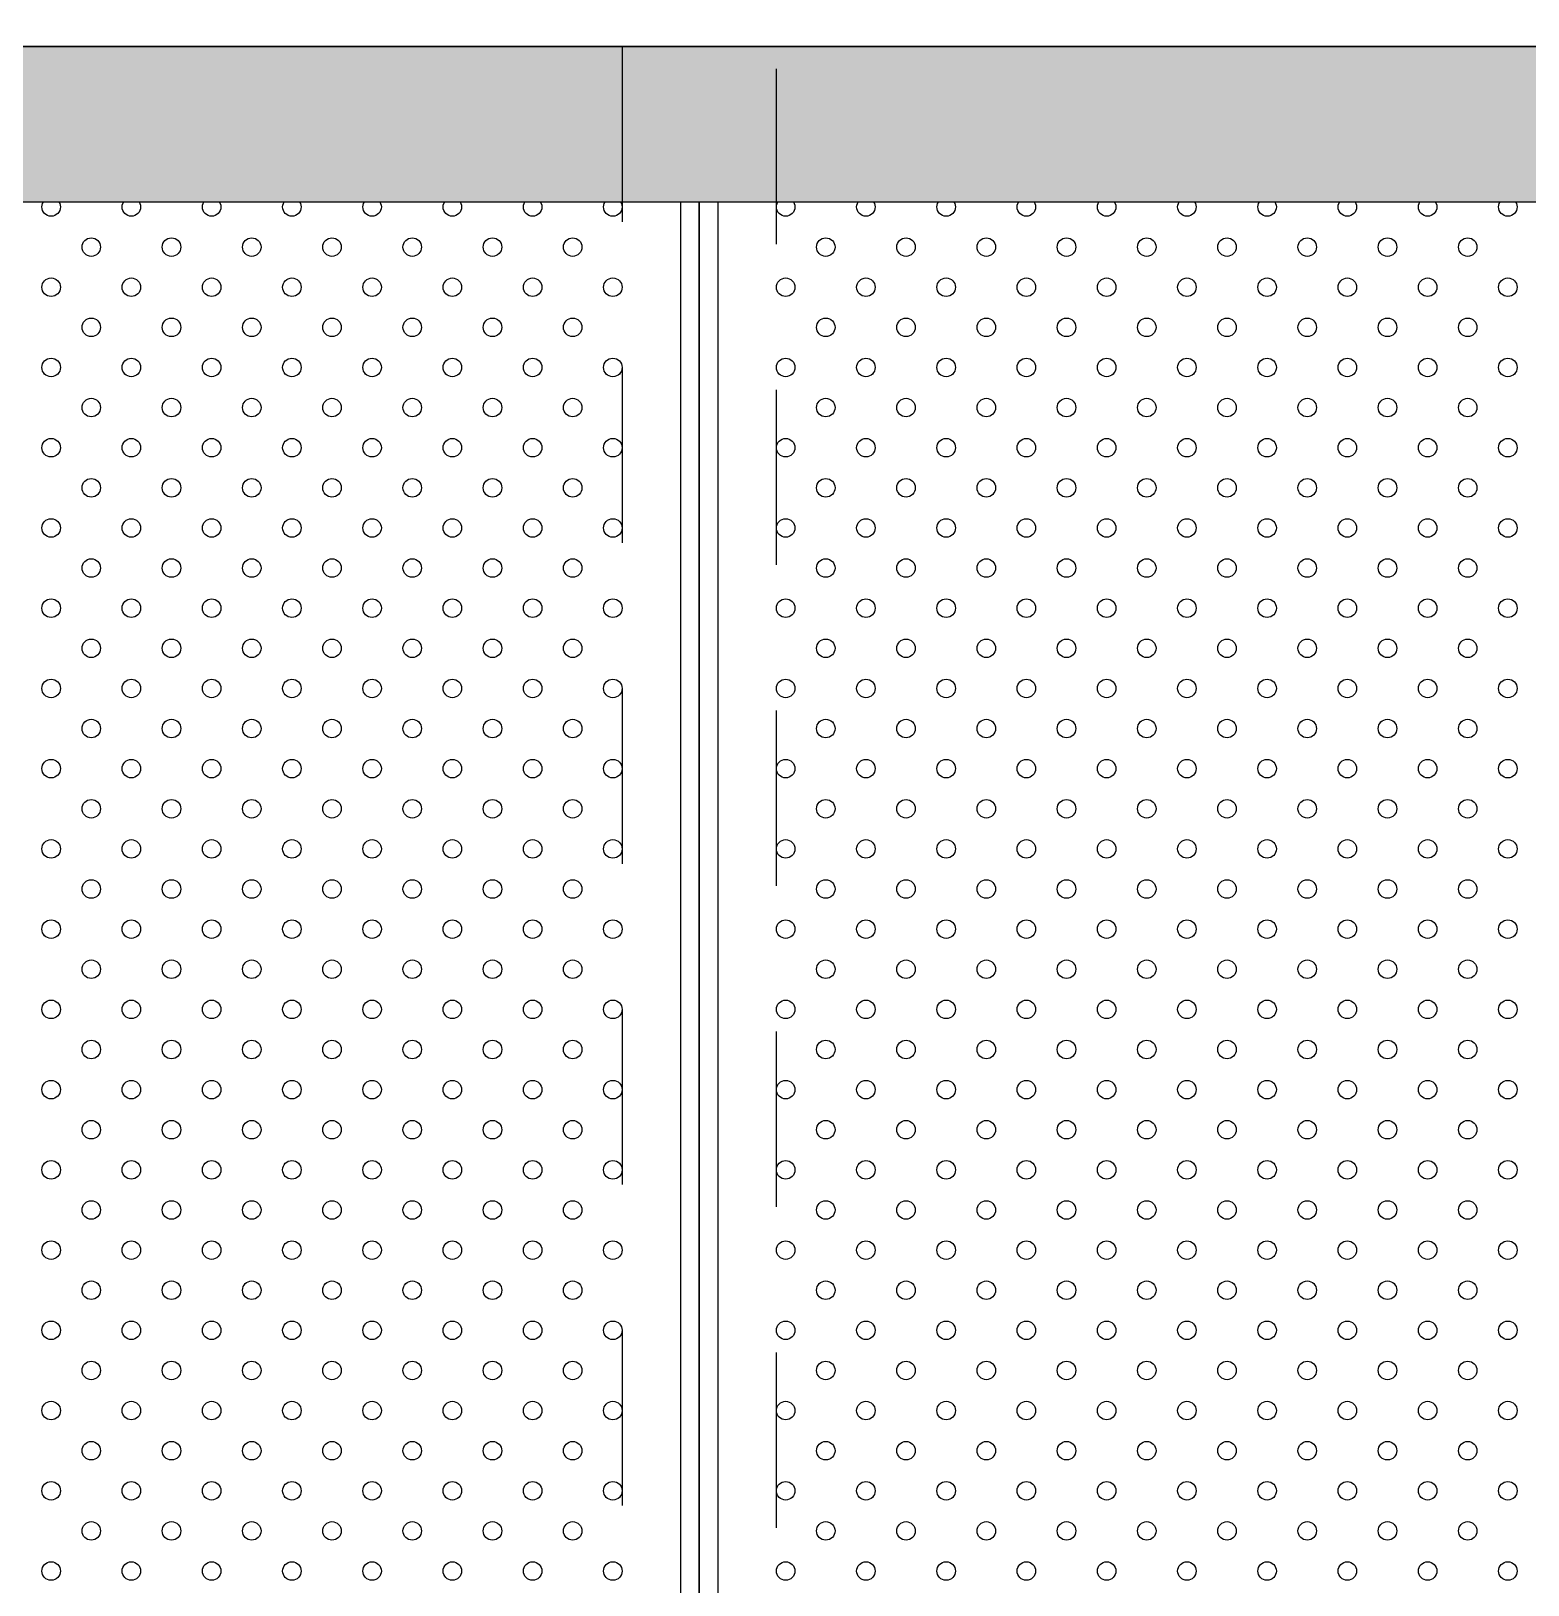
# Model space of a CAD drawing. Header units: millimetres. Extents: x 28487 to 58856, y 2691 to 22893.
# Drawn here: x 28965.9 to 29208.4, y 6700.3 to 6952 of the extents above; entities that cross this region are included whole.
import ezdxf
from ezdxf.xclip import XClip

# ---------------------------------------------------------------- set-up
doc = ezdxf.new("R2010")
doc.units = ezdxf.units.MM
doc.header["$XCLIPFRAME"] = 0
doc.linetypes.add('TA_HL_008.00000', pattern=[52, 28.4, -23.6])
for name, color, linetype in [('0-LOCK', 251, 'Continuous'), ('000 - EX D I M', 251, 'Continuous'), ('000 - H A T C H', 9, 'Continuous'), ('000_CLIP-IN_ACESSORIES_SUB_COLOR_1', 1, 'Continuous'), ('000_CLIP-IN_PANEL_MAIN_COLOR_1', 3, 'Continuous'), ('000_CLIP-IN_PANEL_SUB_COLOR_2', 1, 'Continuous'), ('000_CLIP-IN_PANEL_WIPEOUT_', 250, 'Continuous'), ('000_CLIP-IN_SUBFAME_MAIN_COLOR_1', 3, 'Continuous'), ('000_CLIP-IN_SUBFAME_MAIN_COLOR_2', 2, 'Continuous'), ('000_CLIP-IN_SUBFAME_WIPEOUT_', 250, 'Continuous')]:
    doc.layers.add(name, color=color, linetype=linetype)
doc.styles.add('Arial', font='arial.ttf')
doc.dimstyles.new('DIM 50 E-E', dxfattribs={"dimscale": 50, "dimtxt": 3, "dimasz": 2, "dimexe": 2, "dimexo": 2.5, "dimgap": 1.5, "dimtad": 1, "dimdec": 0, "dimzin": 0, "dimdsep": 46, "dimtxsty": 'Arial', "dimblk": 'ARCHTICK', "dimcen": 2, "dimclrd": 1, "dimclre": 1, "dimclrt": 3, "dimaunit": 1, "dimadec": 6, "dimazin": 0, "dimtfac": 1, "dimtdec": 0, "dimtix": 1, "dimtofl": 0, "dimtmove": 2, "dimatfit": 3, "dimfxl": 1, "dimtolj": 1, "dimtzin": 0, "dimlwd": -1, "dimlwe": -1, "dimarcsym": 0})

# ---------------------------------------------------------------- blocks, each defined once
blk = doc.blocks.new('C-2-PP00-AR-2350-01-B_20251110-161349_EX_PLAN_WALL')
at = {"color": 2}
blk.add_line((99.89999999850988, -100.0000000018626), (3099.89999999851, -100.0000000018626), dxfattribs=at)
blk = doc.blocks.new('_ArchTick')
at = {"color": 0, "linetype": 'ByBlock', "const_width": 0.15}
blk.add_lwpolyline([(-0.5, -0.5), (0.5, 0.5)], dxfattribs=at)
blk = doc.blocks.new('*D71')
at = {"layer": '000 - EX D I M', "color": 1, "transparency": 16777216}
for p, q in [((99.89999999850988, -95.00000000186265), (99.8999999985099, 141.8341406085383)), ((399.8999999985099, -95.00000000186265), (399.8999999985099, 141.8341406085383)), ((99.8999999985099, 131.8341406085383), (399.8999999985099, 131.8341406085383))]:
    blk.add_line(p, q, dxfattribs=at)
at = {"layer": 'Defpoints', "color": 0, "transparency": 16777216}
for p in [(399.8999999985099, 131.8341406085383), (99.89999999850988, -100.0000000018626), (399.8999999985099, -100.0000000018626)]:
    blk.add_point(p, dxfattribs=at)
at = {"layer": '000 - EX D I M', "color": 1, "transparency": 16777216, "xscale": 20, "yscale": 20, "zscale": 20, "rotation": 180}
blk.add_blockref('_ArchTick', (99.8999999985099, 131.8341406085383), dxfattribs=at)
at = {"layer": '000 - EX D I M', "color": 1, "transparency": 16777216, "xscale": 20, "yscale": 20, "zscale": 20}
blk.add_blockref('_ArchTick', (399.8999999985099, 131.8341406085383), dxfattribs=at)
at = {"layer": '000 - EX D I M', "color": 3, "transparency": 16777216, "insert": (249.8999999985099, 162.3457367886201), "char_height": 30, "attachment_point": 5, "style": 'Arial'}
blk.add_mtext('\\A1;VARIES', dxfattribs=at)
blk = doc.blocks.new('*D72')
at = {"layer": '000 - EX D I M', "color": 1, "transparency": 16777216}
for p, q in [((399.8999999985099, -95.00000000186265), (399.8999999985099, 141.8341406085383)), ((999.9000000022352, -95.00000000186265), (999.9000000022352, 141.8341406085383)), ((399.8999999985099, 131.8341406085383), (999.9000000022352, 131.8341406085383))]:
    blk.add_line(p, q, dxfattribs=at)
at = {"layer": 'Defpoints', "color": 0, "transparency": 16777216}
for p in [(999.9000000022352, 131.8341406085383), (399.8999999985099, -100.0000000018626), (999.9000000022352, -100.0000000018626)]:
    blk.add_point(p, dxfattribs=at)
at = {"layer": '000 - EX D I M', "color": 1, "transparency": 16777216, "xscale": 20, "yscale": 20, "zscale": 20, "rotation": 180}
blk.add_blockref('_ArchTick', (399.8999999985099, 131.8341406085383), dxfattribs=at)
at = {"layer": '000 - EX D I M', "color": 1, "transparency": 16777216, "xscale": 20, "yscale": 20, "zscale": 20}
blk.add_blockref('_ArchTick', (999.9000000022352, 131.8341406085383), dxfattribs=at)
at = {"layer": '000 - EX D I M', "color": 3, "transparency": 16777216, "insert": (699.9000000003725, 162.1513302401891), "char_height": 30, "attachment_point": 5, "style": 'Arial'}
blk.add_mtext('\\A1;600', dxfattribs=at)
blk = doc.blocks.new('*U157')
blk.add_wipeout([(-299.9999999809079, -299.9999999943541), (300.0000000190922, -299.9999999943541), (300.0000000190922, 300.0000000056459), (-299.9999999809079, 300.0000000056459)]).dxf.layer = '000_CLIP-IN_PANEL_WIPEOUT_'
at = {"layer": '000_CLIP-IN_ACESSORIES_SUB_COLOR_1'}
blk.add_lwpolyline([(-296.9999999809079, -296.9999999943541), (297.0000000190921, -296.9999999943541), (297.0000000190921, 297.0000000056459), (-296.9999999809079, 297.0000000056459)], close=True, dxfattribs=at)
at = {"layer": '000_CLIP-IN_PANEL_MAIN_COLOR_1'}
blk.add_lwpolyline([(-299.9999999809079, -299.9999999943541), (300.0000000190921, -299.9999999943541), (300.0000000190921, 300.0000000056459), (-299.9999999809079, 300.0000000056459)], close=True, dxfattribs=at)
blk = doc.blocks.new('TYP.CLIP-IN_20251110-163539_FOR_PPLINE_C02')
blk.add_blockref('*U157', (-899.9999999999873, 900))
at = {"layer": '000_CLIP-IN_PANEL_SUB_COLOR_2'}
for centre in [(-1185.999999937354, 887.0000000039659), (-1172.999999938344, 887.0000000039659), (-1159.999999939333, 887.0000000039659), (-1146.999999940323, 887.0000000039659), (-1133.999999941312, 887.0000000039659), (-1120.999999942302, 887.0000000039659), (-1107.999999943291, 887.0000000039659), (-1094.999999944281, 887.0000000039659), (-1081.99999994527, 887.0000000039659), (-1068.99999994626, 887.0000000039659), (-1179.499999937878, 880.5000000044315), (-1166.499999938867, 880.5000000044315), (-1153.499999939857, 880.5000000044315), (-1140.499999940846, 880.5000000044315), (-1127.499999941836, 880.5000000044315), (-1114.499999942826, 880.5000000044315), (-1101.499999943815, 880.5000000044315), (-1088.499999944805, 880.5000000044315), (-1075.499999945794, 880.5000000044315), (-1185.999999937354, 874.0000000040459), (-1172.999999938344, 874.0000000040459), (-1159.999999939333, 874.0000000040459), (-1146.999999940323, 874.0000000040459), (-1133.999999941312, 874.0000000040459), (-1120.999999942302, 874.0000000040459), (-1107.999999943291, 874.0000000040459), (-1094.999999944281, 874.0000000040459), (-1081.99999994527, 874.0000000040459), (-1068.99999994626, 874.0000000040459), (-1179.499999937878, 867.5000000045115), (-1166.499999938867, 867.5000000045115), (-1153.499999939857, 867.5000000045115), (-1140.499999940846, 867.5000000045115), (-1127.499999941836, 867.5000000045115), (-1114.499999942826, 867.5000000045115), (-1101.499999943815, 867.5000000045115), (-1088.499999944805, 867.5000000045115), (-1075.499999945794, 867.5000000045115), (-1185.999999937354, 861.0000000041259), (-1172.999999938344, 861.0000000041259), (-1159.999999939333, 861.0000000041259), (-1146.999999940323, 861.0000000041259), (-1133.999999941312, 861.0000000041259), (-1120.999999942302, 861.0000000041259), (-1107.999999943291, 861.0000000041259), (-1094.999999944281, 861.0000000041259), (-1081.99999994527, 861.0000000041259), (-1068.99999994626, 861.0000000041259), (-1179.499999937878, 854.5000000045916), (-1166.499999938867, 854.5000000045916), (-1153.499999939857, 854.5000000045916), (-1140.499999940846, 854.5000000045916), (-1127.499999941836, 854.5000000045916), (-1114.499999942826, 854.5000000045916), (-1101.499999943815, 854.5000000045916), (-1088.499999944805, 854.5000000045916), (-1075.499999945794, 854.5000000045916), (-1185.999999937354, 848.000000004206), (-1172.999999938344, 848.000000004206), (-1159.999999939333, 848.000000004206), (-1146.999999940323, 848.000000004206), (-1133.999999941312, 848.000000004206), (-1120.999999942302, 848.000000004206), (-1107.999999943291, 848.000000004206), (-1094.999999944281, 848.000000004206), (-1081.99999994527, 848.000000004206), (-1068.99999994626, 848.000000004206), (-1179.499999937878, 841.5000000046716), (-1166.499999938867, 841.5000000046716), (-1153.499999939857, 841.5000000046716), (-1140.499999940846, 841.5000000046716), (-1127.499999941836, 841.5000000046716), (-1114.499999942826, 841.5000000046716), (-1101.499999943815, 841.5000000046716), (-1088.499999944805, 841.5000000046716), (-1075.499999945794, 841.5000000046716), (-1185.999999937354, 835.000000004286), (-1172.999999938344, 835.000000004286), (-1159.999999939333, 835.000000004286), (-1146.999999940323, 835.000000004286), (-1133.999999941312, 835.000000004286), (-1120.999999942302, 835.000000004286), (-1107.999999943291, 835.000000004286), (-1094.999999944281, 835.000000004286), (-1081.99999994527, 835.000000004286), (-1068.99999994626, 835.000000004286), (-1179.499999937878, 828.5000000047517), (-1166.499999938867, 828.5000000047517), (-1153.499999939857, 828.5000000047517), (-1140.499999940846, 828.5000000047517), (-1127.499999941836, 828.5000000047517), (-1114.499999942826, 828.5000000047517), (-1101.499999943815, 828.5000000047517), (-1088.499999944805, 828.5000000047517), (-1075.499999945794, 828.5000000047517), (-1185.999999937354, 822.000000004366), (-1172.999999938344, 822.000000004366), (-1159.999999939333, 822.000000004366), (-1146.999999940323, 822.000000004366), (-1133.999999941312, 822.000000004366), (-1120.999999942302, 822.000000004366), (-1107.999999943291, 822.000000004366), (-1094.999999944281, 822.000000004366), (-1081.99999994527, 822.000000004366), (-1068.99999994626, 822.000000004366), (-1179.499999937878, 815.5000000048317), (-1166.499999938867, 815.5000000048317), (-1153.499999939857, 815.5000000048317), (-1140.499999940846, 815.5000000048317), (-1127.499999941836, 815.5000000048317), (-1114.499999942826, 815.5000000048317), (-1101.499999943815, 815.5000000048317), (-1088.499999944805, 815.5000000048317), (-1075.499999945794, 815.5000000048317), (-1185.999999937354, 809.0000000044461), (-1172.999999938344, 809.0000000044461), (-1159.999999939333, 809.0000000044461), (-1146.999999940323, 809.0000000044461), (-1133.999999941312, 809.0000000044461), (-1120.999999942302, 809.0000000044461), (-1107.999999943291, 809.0000000044461), (-1094.999999944281, 809.0000000044461), (-1081.99999994527, 809.0000000044461), (-1068.99999994626, 809.0000000044461), (-1179.499999937878, 802.5000000049117), (-1166.499999938867, 802.5000000049117), (-1153.499999939857, 802.5000000049117), (-1140.499999940846, 802.5000000049117), (-1127.499999941836, 802.5000000049117), (-1114.499999942826, 802.5000000049117), (-1101.499999943815, 802.5000000049117), (-1088.499999944805, 802.5000000049117), (-1075.499999945794, 802.5000000049117), (-1185.999999937354, 796.0000000045261), (-1172.999999938344, 796.0000000045261), (-1159.999999939333, 796.0000000045261), (-1146.999999940323, 796.0000000045261), (-1133.999999941312, 796.0000000045261), (-1120.999999942302, 796.0000000045261), (-1107.999999943291, 796.0000000045261), (-1094.999999944281, 796.0000000045261), (-1081.99999994527, 796.0000000045261), (-1068.99999994626, 796.0000000045261), (-1179.499999937878, 789.5000000049918), (-1166.499999938867, 789.5000000049918), (-1153.499999939857, 789.5000000049918), (-1140.499999940846, 789.5000000049918), (-1127.499999941836, 789.5000000049918), (-1114.499999942826, 789.5000000049918), (-1101.499999943815, 789.5000000049918), (-1088.499999944805, 789.5000000049918), (-1075.499999945794, 789.5000000049918), (-1185.999999937354, 783.0000000046061), (-1172.999999938344, 783.0000000046061), (-1159.999999939333, 783.0000000046061), (-1146.999999940323, 783.0000000046061), (-1133.999999941312, 783.0000000046061), (-1120.999999942302, 783.0000000046061), (-1107.999999943291, 783.0000000046061), (-1094.999999944281, 783.0000000046061), (-1081.99999994527, 783.0000000046061), (-1068.99999994626, 783.0000000046061), (-1179.499999937878, 776.5000000050718), (-1166.499999938867, 776.5000000050718), (-1153.499999939857, 776.5000000050718), (-1140.499999940846, 776.5000000050718), (-1127.499999941836, 776.5000000050718), (-1114.499999942826, 776.5000000050718), (-1101.499999943815, 776.5000000050718), (-1088.499999944805, 776.5000000050718), (-1075.499999945794, 776.5000000050718), (-1185.999999937354, 770.0000000046862), (-1172.999999938344, 770.0000000046862), (-1159.999999939333, 770.0000000046862), (-1146.999999940323, 770.0000000046862), (-1133.999999941312, 770.0000000046862), (-1120.999999942302, 770.0000000046862), (-1107.999999943291, 770.0000000046862), (-1094.999999944281, 770.0000000046862), (-1081.99999994527, 770.0000000046862), (-1068.99999994626, 770.0000000046862), (-1179.499999937878, 763.5000000051518), (-1166.499999938867, 763.5000000051518), (-1153.499999939857, 763.5000000051518), (-1140.499999940846, 763.5000000051518), (-1127.499999941836, 763.5000000051518), (-1114.499999942826, 763.5000000051518), (-1101.499999943815, 763.5000000051518), (-1088.499999944805, 763.5000000051518), (-1075.499999945794, 763.5000000051518), (-1185.999999937354, 757.0000000047662), (-1172.999999938344, 757.0000000047662), (-1159.999999939333, 757.0000000047662), (-1146.999999940323, 757.0000000047662), (-1133.999999941312, 757.0000000047662), (-1120.999999942302, 757.0000000047662), (-1107.999999943291, 757.0000000047662), (-1094.999999944281, 757.0000000047662), (-1081.99999994527, 757.0000000047662), (-1068.99999994626, 757.0000000047662), (-1179.499999937878, 750.5000000052319), (-1166.499999938867, 750.5000000052319), (-1153.499999939857, 750.5000000052319), (-1140.499999940846, 750.5000000052319), (-1127.499999941836, 750.5000000052319), (-1114.499999942826, 750.5000000052319), (-1101.499999943815, 750.5000000052319), (-1088.499999944805, 750.5000000052319), (-1075.499999945794, 750.5000000052319), (-1185.999999937354, 744.0000000048462), (-1172.999999938344, 744.0000000048462), (-1159.999999939333, 744.0000000048462), (-1146.999999940323, 744.0000000048462), (-1133.999999941312, 744.0000000048462), (-1120.999999942302, 744.0000000048462), (-1107.999999943291, 744.0000000048462), (-1094.999999944281, 744.0000000048462), (-1081.99999994527, 744.0000000048462), (-1068.99999994626, 744.0000000048462), (-1179.499999937878, 737.5000000053119), (-1166.499999938867, 737.5000000053119), (-1153.499999939857, 737.5000000053119), (-1140.499999940846, 737.5000000053119), (-1127.499999941836, 737.5000000053119), (-1114.499999942826, 737.5000000053119), (-1101.499999943815, 737.5000000053119), (-1088.499999944805, 737.5000000053119), (-1075.499999945794, 737.5000000053119), (-1185.999999937354, 731.0000000049263), (-1172.999999938344, 731.0000000049263), (-1159.999999939333, 731.0000000049263), (-1146.999999940323, 731.0000000049263), (-1133.999999941312, 731.0000000049263), (-1120.999999942302, 731.0000000049263), (-1107.999999943291, 731.0000000049263), (-1094.999999944281, 731.0000000049263), (-1081.99999994527, 731.0000000049263), (-1068.99999994626, 731.0000000049263), (-1179.499999937878, 724.5000000053919), (-1166.499999938867, 724.5000000053919), (-1153.499999939857, 724.5000000053919), (-1140.499999940846, 724.5000000053919), (-1127.499999941836, 724.5000000053919), (-1114.499999942826, 724.5000000053919), (-1101.499999943815, 724.5000000053919), (-1088.499999944805, 724.5000000053919), (-1075.499999945794, 724.5000000053919), (-1185.999999937354, 718.0000000050063), (-1172.999999938344, 718.0000000050063), (-1159.999999939333, 718.0000000050063), (-1146.999999940323, 718.0000000050063), (-1133.999999941312, 718.0000000050063), (-1120.999999942302, 718.0000000050063), (-1107.999999943291, 718.0000000050063), (-1094.999999944281, 718.0000000050063), (-1081.99999994527, 718.0000000050063), (-1068.99999994626, 718.0000000050063), (-1179.499999937878, 711.500000005472), (-1166.499999938867, 711.500000005472), (-1153.499999939857, 711.500000005472), (-1140.499999940846, 711.500000005472), (-1127.499999941836, 711.500000005472), (-1114.499999942826, 711.500000005472), (-1101.499999943815, 711.500000005472), (-1088.499999944805, 711.500000005472), (-1075.499999945794, 711.500000005472), (-1185.999999937354, 705.0000000050863), (-1172.999999938344, 705.0000000050863), (-1159.999999939333, 705.0000000050863), (-1146.999999940323, 705.0000000050863), (-1133.999999941312, 705.0000000050863), (-1120.999999942302, 705.0000000050863), (-1107.999999943291, 705.0000000050863), (-1094.999999944281, 705.0000000050863), (-1081.99999994527, 705.0000000050863), (-1068.99999994626, 705.0000000050863), (-1179.499999937878, 698.500000005552), (-1166.499999938867, 698.500000005552), (-1153.499999939857, 698.500000005552), (-1140.499999940846, 698.500000005552), (-1127.499999941836, 698.500000005552), (-1114.499999942826, 698.500000005552), (-1101.499999943815, 698.500000005552), (-1088.499999944805, 698.500000005552), (-1075.499999945794, 698.500000005552), (-1185.999999937354, 692.0000000051664), (-1172.999999938344, 692.0000000051664), (-1159.999999939333, 692.0000000051664), (-1146.999999940323, 692.0000000051664), (-1133.999999941312, 692.0000000051664), (-1120.999999942302, 692.0000000051664), (-1107.999999943291, 692.0000000051664), (-1094.999999944281, 692.0000000051664), (-1081.99999994527, 692.0000000051664), (-1068.99999994626, 692.0000000051664), (-1179.499999937878, 685.500000005632), (-1166.499999938867, 685.500000005632), (-1153.499999939857, 685.500000005632), (-1140.499999940846, 685.500000005632), (-1127.499999941836, 685.500000005632), (-1114.499999942826, 685.500000005632), (-1101.499999943815, 685.500000005632), (-1088.499999944805, 685.500000005632), (-1075.499999945794, 685.500000005632), (-1185.999999937354, 679.0000000052464), (-1172.999999938344, 679.0000000052464), (-1159.999999939333, 679.0000000052464), (-1146.999999940323, 679.0000000052464), (-1133.999999941312, 679.0000000052464), (-1120.999999942302, 679.0000000052464), (-1107.999999943291, 679.0000000052464), (-1094.999999944281, 679.0000000052464), (-1081.99999994527, 679.0000000052464), (-1068.99999994626, 679.0000000052464), (-1179.499999937878, 672.5000000057121), (-1166.499999938867, 672.5000000057121), (-1153.499999939857, 672.5000000057121), (-1140.499999940846, 672.5000000057121), (-1127.499999941836, 672.5000000057121), (-1114.499999942826, 672.5000000057121), (-1101.499999943815, 672.5000000057121), (-1088.499999944805, 672.5000000057121), (-1075.499999945794, 672.5000000057121), (-1185.999999937354, 666.0000000053265), (-1172.999999938344, 666.0000000053265), (-1159.999999939333, 666.0000000053265), (-1146.999999940323, 666.0000000053265), (-1133.999999941312, 666.0000000053265), (-1120.999999942302, 666.0000000053265), (-1107.999999943291, 666.0000000053265), (-1094.999999944281, 666.0000000053265), (-1081.99999994527, 666.0000000053265), (-1068.99999994626, 666.0000000053265), (-1179.499999937878, 659.5000000057921), (-1166.499999938867, 659.5000000057921), (-1153.499999939857, 659.5000000057921), (-1140.499999940846, 659.5000000057921), (-1127.499999941836, 659.5000000057921), (-1114.499999942826, 659.5000000057921), (-1101.499999943815, 659.5000000057921), (-1088.499999944805, 659.5000000057921), (-1075.499999945794, 659.5000000057921), (-1185.999999937354, 653.0000000054065), (-1172.999999938344, 653.0000000054065), (-1159.999999939333, 653.0000000054065), (-1146.999999940323, 653.0000000054065), (-1133.999999941312, 653.0000000054065), (-1120.999999942302, 653.0000000054065), (-1107.999999943291, 653.0000000054065), (-1094.999999944281, 653.0000000054065), (-1081.99999994527, 653.0000000054065), (-1068.99999994626, 653.0000000054065)]:
    blk.add_circle(centre, 1.50000000030559, dxfattribs=at)
blk.add_blockref('*U157', (-1499.999999999987, 900))
at = {"color": 1}
blk.add_lwpolyline([(-1500.000000000005, -900.0000000000002), (1499.999999999995, -900.0000000000002), (1499.999999999995, 899.9999999999998), (-1500.000000000005, 899.9999999999998)], close=True, dxfattribs=at)
at = {"layer": '000_CLIP-IN_PANEL_SUB_COLOR_2'}
for centre in [(-1304.999999973968, 887.0000000039653), (-1291.999999974957, 887.0000000039653), (-1278.999999975947, 887.0000000039653), (-1265.999999976936, 887.0000000039653), (-1252.999999977926, 887.0000000039653), (-1239.999999978915, 887.0000000039653), (-1226.999999979905, 887.0000000039653), (-1213.999999980894, 887.0000000039653), (-1298.499999974491, 880.500000004431), (-1285.499999975481, 880.500000004431), (-1272.49999997647, 880.500000004431), (-1259.49999997746, 880.500000004431), (-1246.49999997845, 880.500000004431), (-1233.499999979439, 880.500000004431), (-1220.499999980429, 880.500000004431), (-1304.999999973968, 874.0000000040453), (-1291.999999974957, 874.0000000040453), (-1278.999999975947, 874.0000000040453), (-1265.999999976936, 874.0000000040453), (-1252.999999977926, 874.0000000040453), (-1239.999999978915, 874.0000000040453), (-1226.999999979905, 874.0000000040453), (-1213.999999980894, 874.0000000040453), (-1298.499999974491, 867.500000004511), (-1285.499999975481, 867.500000004511), (-1272.49999997647, 867.500000004511), (-1259.49999997746, 867.500000004511), (-1246.49999997845, 867.500000004511), (-1233.499999979439, 867.500000004511), (-1220.499999980429, 867.500000004511), (-1304.999999973968, 861.0000000041254), (-1291.999999974957, 861.0000000041254), (-1278.999999975947, 861.0000000041254), (-1265.999999976936, 861.0000000041254), (-1252.999999977926, 861.0000000041254), (-1239.999999978915, 861.0000000041254), (-1226.999999979905, 861.0000000041254), (-1213.999999980894, 861.0000000041254), (-1298.499999974491, 854.500000004591), (-1285.499999975481, 854.500000004591), (-1272.49999997647, 854.500000004591), (-1259.49999997746, 854.500000004591), (-1246.49999997845, 854.500000004591), (-1233.499999979439, 854.500000004591), (-1220.499999980429, 854.500000004591), (-1304.999999973968, 848.0000000042054), (-1291.999999974957, 848.0000000042054), (-1278.999999975947, 848.0000000042054), (-1265.999999976936, 848.0000000042054), (-1252.999999977926, 848.0000000042054), (-1239.999999978915, 848.0000000042054), (-1226.999999979905, 848.0000000042054), (-1213.999999980894, 848.0000000042054), (-1298.499999974491, 841.500000004671), (-1285.499999975481, 841.500000004671), (-1272.49999997647, 841.500000004671), (-1259.49999997746, 841.500000004671), (-1246.49999997845, 841.500000004671), (-1233.499999979439, 841.500000004671), (-1220.499999980429, 841.500000004671), (-1304.999999973968, 835.0000000042854), (-1291.999999974957, 835.0000000042854), (-1278.999999975947, 835.0000000042854), (-1265.999999976936, 835.0000000042854), (-1252.999999977926, 835.0000000042854), (-1239.999999978915, 835.0000000042854), (-1226.999999979905, 835.0000000042854), (-1213.999999980894, 835.0000000042854), (-1298.499999974491, 828.5000000047511), (-1285.499999975481, 828.5000000047511), (-1272.49999997647, 828.5000000047511), (-1259.49999997746, 828.5000000047511), (-1246.49999997845, 828.5000000047511), (-1233.499999979439, 828.5000000047511), (-1220.499999980429, 828.5000000047511), (-1304.999999973968, 822.0000000043655), (-1291.999999974957, 822.0000000043655), (-1278.999999975947, 822.0000000043655), (-1265.999999976936, 822.0000000043655), (-1252.999999977926, 822.0000000043655), (-1239.999999978915, 822.0000000043655), (-1226.999999979905, 822.0000000043655), (-1213.999999980894, 822.0000000043655), (-1298.499999974491, 815.5000000048311), (-1285.499999975481, 815.5000000048311), (-1272.49999997647, 815.5000000048311), (-1259.49999997746, 815.5000000048311), (-1246.49999997845, 815.5000000048311), (-1233.499999979439, 815.5000000048311), (-1220.499999980429, 815.5000000048311), (-1304.999999973968, 809.0000000044455), (-1291.999999974957, 809.0000000044455), (-1278.999999975947, 809.0000000044455), (-1265.999999976936, 809.0000000044455), (-1252.999999977926, 809.0000000044455), (-1239.999999978915, 809.0000000044455), (-1226.999999979905, 809.0000000044455), (-1213.999999980894, 809.0000000044455), (-1298.499999974491, 802.5000000049112), (-1285.499999975481, 802.5000000049112), (-1272.49999997647, 802.5000000049112), (-1259.49999997746, 802.5000000049112), (-1246.49999997845, 802.5000000049112), (-1233.499999979439, 802.5000000049112), (-1220.499999980429, 802.5000000049112), (-1304.999999973968, 796.0000000045255), (-1291.999999974957, 796.0000000045255), (-1278.999999975947, 796.0000000045255), (-1265.999999976936, 796.0000000045255), (-1252.999999977926, 796.0000000045255), (-1239.999999978915, 796.0000000045255), (-1226.999999979905, 796.0000000045255), (-1213.999999980894, 796.0000000045255), (-1298.499999974491, 789.5000000049912), (-1285.499999975481, 789.5000000049912), (-1272.49999997647, 789.5000000049912), (-1259.49999997746, 789.5000000049912), (-1246.49999997845, 789.5000000049912), (-1233.499999979439, 789.5000000049912), (-1220.499999980429, 789.5000000049912), (-1304.999999973968, 783.0000000046056), (-1291.999999974957, 783.0000000046056), (-1278.999999975947, 783.0000000046056), (-1265.999999976936, 783.0000000046056), (-1252.999999977926, 783.0000000046056), (-1239.999999978915, 783.0000000046056), (-1226.999999979905, 783.0000000046056), (-1213.999999980894, 783.0000000046056), (-1298.499999974491, 776.5000000050712), (-1285.499999975481, 776.5000000050712), (-1272.49999997647, 776.5000000050712), (-1259.49999997746, 776.5000000050712), (-1246.49999997845, 776.5000000050712), (-1233.499999979439, 776.5000000050712), (-1220.499999980429, 776.5000000050712), (-1304.999999973968, 770.0000000046856), (-1291.999999974957, 770.0000000046856), (-1278.999999975947, 770.0000000046856), (-1265.999999976936, 770.0000000046856), (-1252.999999977926, 770.0000000046856), (-1239.999999978915, 770.0000000046856), (-1226.999999979905, 770.0000000046856), (-1213.999999980894, 770.0000000046856), (-1298.499999974491, 763.5000000051513), (-1285.499999975481, 763.5000000051513), (-1272.49999997647, 763.5000000051513), (-1259.49999997746, 763.5000000051513), (-1246.49999997845, 763.5000000051513), (-1233.499999979439, 763.5000000051513), (-1220.499999980429, 763.5000000051513), (-1304.999999973968, 757.0000000047656), (-1291.999999974957, 757.0000000047656), (-1278.999999975947, 757.0000000047656), (-1265.999999976936, 757.0000000047656), (-1252.999999977926, 757.0000000047656), (-1239.999999978915, 757.0000000047656), (-1226.999999979905, 757.0000000047656), (-1213.999999980894, 757.0000000047656), (-1298.499999974491, 750.5000000052313), (-1285.499999975481, 750.5000000052313), (-1272.49999997647, 750.5000000052313), (-1259.49999997746, 750.5000000052313), (-1246.49999997845, 750.5000000052313), (-1233.499999979439, 750.5000000052313), (-1220.499999980429, 750.5000000052313), (-1304.999999973968, 744.0000000048457), (-1291.999999974957, 744.0000000048457), (-1278.999999975947, 744.0000000048457), (-1265.999999976936, 744.0000000048457), (-1252.999999977926, 744.0000000048457), (-1239.999999978915, 744.0000000048457), (-1226.999999979905, 744.0000000048457), (-1213.999999980894, 744.0000000048457), (-1298.499999974491, 737.5000000053113), (-1285.499999975481, 737.5000000053113), (-1272.49999997647, 737.5000000053113), (-1259.49999997746, 737.5000000053113), (-1246.49999997845, 737.5000000053113), (-1233.499999979439, 737.5000000053113), (-1220.499999980429, 737.5000000053113), (-1304.999999973968, 731.0000000049257), (-1291.999999974957, 731.0000000049257), (-1278.999999975947, 731.0000000049257), (-1265.999999976936, 731.0000000049257), (-1252.999999977926, 731.0000000049257), (-1239.999999978915, 731.0000000049257), (-1226.999999979905, 731.0000000049257), (-1213.999999980894, 731.0000000049257), (-1298.499999974491, 724.5000000053914), (-1285.499999975481, 724.5000000053914), (-1272.49999997647, 724.5000000053914), (-1259.49999997746, 724.5000000053914), (-1246.49999997845, 724.5000000053914), (-1233.499999979439, 724.5000000053914), (-1220.499999980429, 724.5000000053914), (-1304.999999973968, 718.0000000050057), (-1291.999999974957, 718.0000000050057), (-1278.999999975947, 718.0000000050057), (-1265.999999976936, 718.0000000050057), (-1252.999999977926, 718.0000000050057), (-1239.999999978915, 718.0000000050057), (-1226.999999979905, 718.0000000050057), (-1213.999999980894, 718.0000000050057), (-1298.499999974491, 711.5000000054714), (-1285.499999975481, 711.5000000054714), (-1272.49999997647, 711.5000000054714), (-1259.49999997746, 711.5000000054714), (-1246.49999997845, 711.5000000054714), (-1233.499999979439, 711.5000000054714), (-1220.499999980429, 711.5000000054714), (-1304.999999973968, 705.0000000050858), (-1291.999999974957, 705.0000000050858), (-1278.999999975947, 705.0000000050858), (-1265.999999976936, 705.0000000050858), (-1252.999999977926, 705.0000000050858), (-1239.999999978915, 705.0000000050858), (-1226.999999979905, 705.0000000050858), (-1213.999999980894, 705.0000000050858), (-1298.499999974491, 698.5000000055514), (-1285.499999975481, 698.5000000055514), (-1272.49999997647, 698.5000000055514), (-1259.49999997746, 698.5000000055514), (-1246.49999997845, 698.5000000055514), (-1233.499999979439, 698.5000000055514), (-1220.499999980429, 698.5000000055514), (-1304.999999973968, 692.0000000051658), (-1291.999999974957, 692.0000000051658), (-1278.999999975947, 692.0000000051658), (-1265.999999976936, 692.0000000051658), (-1252.999999977926, 692.0000000051658), (-1239.999999978915, 692.0000000051658), (-1226.999999979905, 692.0000000051658), (-1213.999999980894, 692.0000000051658), (-1298.499999974491, 685.5000000056315), (-1285.499999975481, 685.5000000056315), (-1272.49999997647, 685.5000000056315), (-1259.49999997746, 685.5000000056315), (-1246.49999997845, 685.5000000056315), (-1233.499999979439, 685.5000000056315), (-1220.499999980429, 685.5000000056315), (-1304.999999973968, 679.0000000052459), (-1291.999999974957, 679.0000000052459), (-1278.999999975947, 679.0000000052459), (-1265.999999976936, 679.0000000052459), (-1252.999999977926, 679.0000000052459), (-1239.999999978915, 679.0000000052459), (-1226.999999979905, 679.0000000052459), (-1213.999999980894, 679.0000000052459), (-1298.499999974491, 672.5000000057115), (-1285.499999975481, 672.5000000057115), (-1272.49999997647, 672.5000000057115), (-1259.49999997746, 672.5000000057115), (-1246.49999997845, 672.5000000057115), (-1233.499999979439, 672.5000000057115), (-1220.499999980429, 672.5000000057115), (-1304.999999973968, 666.0000000053259), (-1291.999999974957, 666.0000000053259), (-1278.999999975947, 666.0000000053259), (-1265.999999976936, 666.0000000053259), (-1252.999999977926, 666.0000000053259), (-1239.999999978915, 666.0000000053259), (-1226.999999979905, 666.0000000053259), (-1213.999999980894, 666.0000000053259), (-1298.499999974491, 659.5000000057915), (-1285.499999975481, 659.5000000057915), (-1272.49999997647, 659.5000000057915), (-1259.49999997746, 659.5000000057915), (-1246.49999997845, 659.5000000057915), (-1233.499999979439, 659.5000000057915), (-1220.499999980429, 659.5000000057915), (-1304.999999973968, 653.0000000054059), (-1291.999999974957, 653.0000000054059), (-1278.999999975947, 653.0000000054059), (-1265.999999976936, 653.0000000054059), (-1252.999999977926, 653.0000000054059), (-1239.999999978915, 653.0000000054059), (-1226.999999979905, 653.0000000054059), (-1213.999999980894, 653.0000000054059)]:
    blk.add_circle(centre, 1.50000000030559, dxfattribs=at)
blk = doc.blocks.new('*U165')
blk.add_wipeout([(-1.5916157281026244e-12, 1800.0000000056457), (25.14999999948327, 1774.8500000061608), (2974.8500000005133, 1774.85000000616), (2999.9999999999973, 1800.0000000056439)])
at = {"layer": '000 - H A T C H'}
h = blk.add_hatch(dxfattribs=at)
h.set_pattern_fill('DOTS', color=8)
h.set_pattern_definition([(0, (2920.000000000372, 1719.70000000602), (0.79375, 1.5875), [0, -1.5875])])
h.paths.add_polyline_path([(-1.584510300750818e-12, 1800.000000005645), (25.14999999948329, 1774.850000006161), (2974.850000000512, 1774.850000006159), (2999.999999999997, 1800.000000005644)])
at = {"layer": '000_CLIP-IN_ACESSORIES_SUB_COLOR_1'}
blk.add_lwpolyline([(-1.584510300750818e-12, 1800.000000005645), (25.14999999948329, 1774.850000006161), (2974.850000000512, 1774.850000006159), (2999.999999999997, 1800.000000005644)], close=True, dxfattribs=at)
blk = doc.blocks.new('*U152')
blk.add_wipeout([(2.2737367544323206e-13, 12.500000000000176), (2.2737367544323206e-13, -12.500000000000165), (1800.0000000000523, -12.500000000004702), (1800.0000000000523, 12.499999999995753)]).dxf.layer = '000_CLIP-IN_SUBFAME_WIPEOUT_'
at = {"layer": '000_CLIP-IN_SUBFAME_MAIN_COLOR_1', "color": 0, "linetype": 'ByBlock'}
blk.add_lwpolyline([(1.822281094368277e-13, 12.50000000000018), (1.730432584432225e-13, -12.49999999999982), (1800.000000000052, -12.50000000000425), (1800.000000000052, 12.49999999999575)], close=True, dxfattribs=at)
blk = doc.blocks.new('TYP.CLIP-IN_20251110-164052_FRAMING_SET')
at = {"layer": '000_CLIP-IN_SUBFAME_MAIN_COLOR_2', "linetype": 'ByBlock', "rotation": 90}
blk.add_blockref('*U152', (300.0000000000036, -1800.000000000052), dxfattribs=at)
blk = doc.blocks.new('C-2-PP00-AR-2350-01-B_20251110-161513_EX_DIM')
at = {"layer": '000 - EX D I M'}
dim = blk.add_linear_dim(base=(399.8999999985099, 131.8341406085383), p1=(99.89999999850988, -100.0000000018626), p2=(399.8999999985099, -100.0000000018626), text='VARIES', dimstyle='DIM 50 E-E', override={"dimscale": 10, "dimexe": 1, "dimexo": 0.5}, dxfattribs=at)
dim.commit()
dim.dimension.update_dxf_attribs({"geometry": '*D71', "text_midpoint": (249.8999999985099, 162.3457367886201)})
dim = blk.add_linear_dim(base=(999.9000000022352, 131.8341406085383), p1=(399.8999999985099, -100.0000000018626), p2=(999.9000000022352, -100.0000000018626), dimstyle='DIM 50 E-E', override={"dimscale": 10, "dimexe": 1, "dimexo": 0.5}, dxfattribs=at)
dim.commit()
dim.dimension.update_dxf_attribs({"geometry": '*D72', "text_midpoint": (699.9000000003725, 162.1513302401891)})

msp = doc.modelspace()

# ---------------------------------------------------------------- linework, layer by layer
at = {"color": 1}
for points in [[(28774.19376743099, 5149.507187225332), (31774.19376743099, 5149.507187225332), (31774.19376743099, 6949.507187225332), (28774.19376743099, 6949.507187225332)], [(31774.19376743099, 6949.507187225332), (28774.19376743099, 6949.507187225332), (28774.19376743099, 5149.507187225332), (31774.19376743099, 5149.507187225332)]]:
    msp.add_lwpolyline(points, close=True, dxfattribs=at)
at = {"layer": '0-LOCK', "color": 1}
msp.add_lwpolyline([(31774.19376743099, 6949.507187225332), (28774.19376743099, 6949.507187225332), (28774.19376743099, 5149.507187225332), (31774.19376743099, 5149.507187225332), (31774.19376743099, 6949.507187225332)], close=True, dxfattribs=at)

# ---------------------------------------------------------------- block references
msp.add_blockref('C-2-PP00-AR-2350-01-B_20251110-161513_EX_DIM', (28674.29376743248, 7049.507187227195), dxfattribs=at)

# ---------------------------------------------------------------- next in the draw order: block references
ref = msp.add_blockref('TYP.CLIP-IN_20251110-163539_FOR_PPLINE_C02', (30274.19376743099, 6049.507187225332))
XClip(ref).set_block_clipping_path([(-282.68779524376805, 900), (-223.18339045674657, 832.6495614811274), (-165.36632818719954, 763.8467580420993), (-109.80349577390734, 693.213698009692), (-57.26516429404728, 620.3072487909112), (-8.837836409467855, 544.6152677974969), (33.8958859084305, 465.5825236794426), (68.58731263489244, 382.7285890232133), (91.81404162282342, 296.0033926673359), (99.11951014829174, 206.58459383355512), (86.40570524597206, 117.83285936500943), (52.862869135562505, 34.680513650508146), (2.1393321508003282, -39.342686533139386), (-59.147897147689946, -105.01062778866526), (-125.92358849422817, -165.13600299405698), (-195.55225704707846, -221.9520193781318), (-266.43158291184955, -277.20796639785476), (-337.29998646134845, -332.4777616231722), (-406.777330436129, -389.47812093195444), (-472.7267725019301, -450.4959168526657), (-530.62628840447, -519.0864641235012), (-568.3121206018877, -600.072031302193), (-564.161007109029, -688.8543593628619), (-524.2432105395092, -768.9789761158363), (-467.1353885997778, -838.2493669942533), (-401.88035284295984, -900.0000000000355), (-1500.0000000000073, -899.9999999943539), (-1500, 900.0000000056461)])

# ---------------------------------------------------------------- next in the draw order: linework, layer by layer
at = {"color": 1}
msp.add_lwpolyline([(28774.19376743098, 5149.507187230978), (28774.19376743099, 6949.507187230978), (29991.50597218722, 6949.507187225332), (30051.01037697424, 6882.156748706459), (30108.82743924379, 6813.353945267431), (30164.39027165708, 6742.720885235024), (30216.92860313694, 6669.814436016243), (30265.35593102152, 6594.122455022829), (30308.08965333942, 6515.089710904775), (30342.78108006588, 6432.235776248545), (30366.00780905381, 6345.510579892668), (30373.31327757928, 6256.091781058887), (30360.59947267696, 6167.340046590341), (30327.05663656655, 6084.18770087584)], dxfattribs=at)

# ---------------------------------------------------------------- next in the draw order: block references
ref = msp.add_blockref('*U165', (28774.19376743099, 5149.507187225333))
XClip(ref).set_block_clipping_path([(1217.312204756232, 1799.999999999999), (1276.8166095432534, 1732.6495614811265), (1334.6336718128005, 1663.8467580420984), (1390.1965042260927, 1593.2136980096911), (1442.7348357059527, 1520.3072487909103), (1491.1621635905321, 1444.615267797496), (1533.8958859084305, 1365.5825236794417), (1568.5873126348924, 1282.7285890232124), (1591.8140416228234, 1196.003392667335), (1599.1195101482917, 1106.5845938335542), (1586.405705245972, 1017.8328593650085), (1552.8628691355625, 934.6805136505072), (1502.1393321508003, 860.6573134668597), (1440.85210285231, 794.9893722113338), (1374.0764115057718, 734.8639970059421), (1304.4477429529215, 678.0479806218673), (1233.5684170881505, 622.7920336021443), (1162.7000135386515, 567.5222383768269), (1093.222669563871, 510.52187906804465), (1027.27322749807, 449.5040831473334), (969.37371159553, 380.9135358764979), (931.6878793981123, 299.92796869780614), (935.838992890971, 211.14564063713715), (975.7567894604908, 131.0210238841628), (1032.8646114002222, 61.75063300574584), (1098.1196471570402, -3.637978807091713e-11), (-7.275957614183426e-12, 5.6452336139045656e-09), (-0.17826429952765466, 1800.3214269178197)])

# ---------------------------------------------------------------- next in the draw order: block references
at = {"layer": '0-LOCK', "color": 1}
msp.add_blockref('C-2-PP00-AR-2350-01-B_20251110-161349_EX_PLAN_WALL', (28674.29376743248, 7049.507187227195), dxfattribs=at)

# ---------------------------------------------------------------- next in the draw order: block references
at = {"linetype": 'TA_HL_008.00000'}
ref = msp.add_blockref('TYP.CLIP-IN_20251110-164052_FRAMING_SET', (28774.19376743099, 6949.507187225332), dxfattribs=at)
XClip(ref).set_block_clipping_path([(1217.312204756232, 0), (1276.8166095432534, -67.35043851887258), (1334.6336718128005, -136.15324195790072), (1390.1965042260927, -206.78630199030795), (1442.7348357059527, -279.6927512090888), (1491.1621635905321, -355.3847322025031), (1533.8958859084305, -434.4174763205574), (1568.5873126348924, -517.2714109767867), (1591.8140416228234, -603.9966073326641), (1599.1195101482917, -693.4154061664449), (1586.405705245972, -782.1671406349906), (1552.8628691355625, -865.3194863494919), (1502.1393321508003, -939.3426865331394), (1440.85210285231, -1005.0106277886653), (1374.0764115057718, -1065.136002994057), (1304.4477429529215, -1121.9520193781318), (1233.5684170881505, -1177.2079663978548), (1162.7000135386515, -1232.4777616231722), (1093.222669563871, -1289.4781209319544), (1027.27322749807, -1350.4959168526657), (969.37371159553, -1419.0864641235012), (931.6878793981123, -1500.072031302193), (935.838992890971, -1588.854359362862), (975.7567894604908, -1668.9789761158363), (1032.8646114002222, -1738.2493669942533), (1098.1196471570402, -1800.0000000000355), (-7.275957614183426e-12, -1799.9999999943539), (0, 5.6461431086063385e-09)])

doc.saveas('drawing.dxf')
